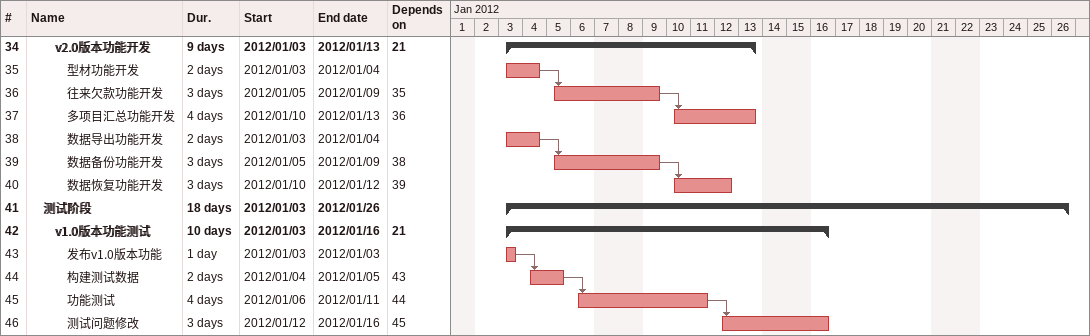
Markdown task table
| ID | Level | Task | Duration | Start | Finish | Predecessors |
|---|---|---|---|---|---|---|
| 34 | 3 | **v2.0版本功能开发** | 9d | 2012-01-03 | 2012-01-13 | 21 |
| 35 | 4 | 型材功能开发 | 2d | 2012-01-03 | 2012-01-04 |  |
| 36 | 4 | 往来欠款功能开发 | 3d | 2012-01-05 | 2012-01-09 | 35 |
| 37 | 4 | 多项目汇总功能开发 | 4d | 2012-01-10 | 2012-01-13 | 36 |
| 38 | 4 | 数据导出功能开发 | 2d | 2012-01-03 | 2012-01-04 |  |
| 39 | 4 | 数据备份功能开发 | 3d | 2012-01-05 | 2012-01-09 | 38 |
| 40 | 4 | 数据恢复功能开发 | 3d | 2012-01-10 | 2012-01-12 | 39 |
| 41 | 2 | **测试阶段** | 18d | 2012-01-03 | 2012-01-26 |  |
| 42 | 3 | **v1.0版本功能测试** | 10d | 2012-01-03 | 2012-01-16 | 21 |
| 43 | 4 | 发布v1.0版本功能 | 1d | 2012-01-03 | 2012-01-03 |  |
| 44 | 4 | 构建测试数据 | 2d | 2012-01-04 | 2012-01-05 | 43 |
| 45 | 4 | 功能测试 | 4d | 2012-01-06 | 2012-01-11 | 44 |
| 46 | 4 | 测试问题修改 | 3d | 2012-01-12 | 2012-01-16 | 45 |
